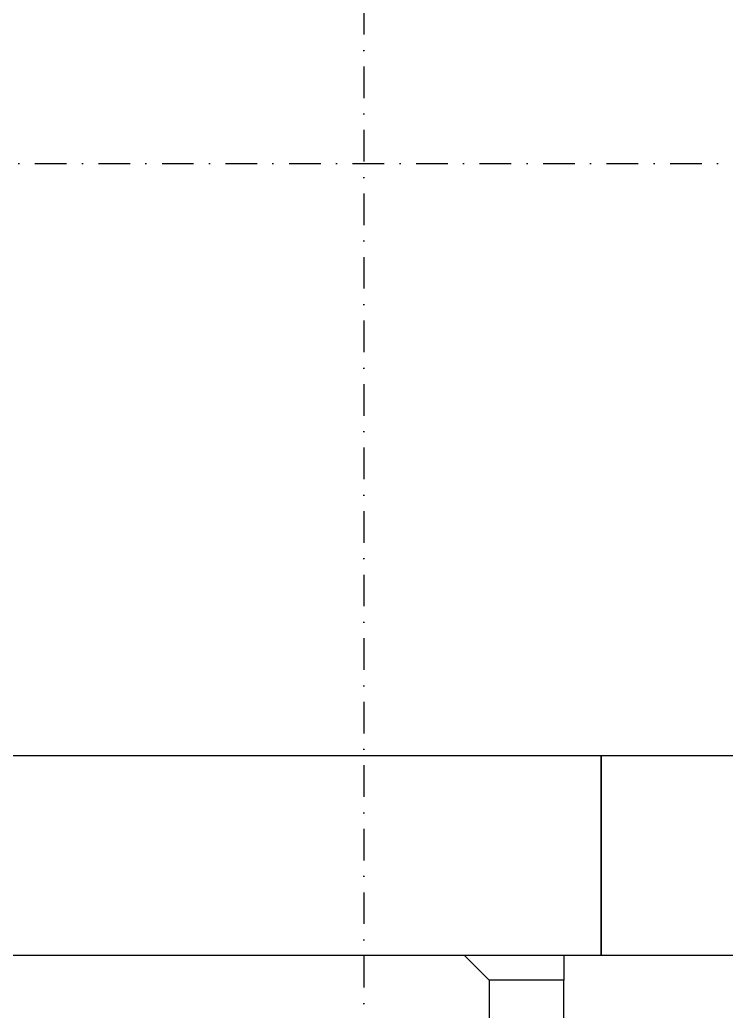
# Model space of a CAD drawing. Header units: inches. Extents: x -772 to 6765, y -813 to 4093.
# Drawn here: x 3261.9 to 3545.4, y 909.8 to 1307.7 of the extents above; entities that cross this region are included whole.
import ezdxf

# ---------------------------------------------------------------- set-up
doc = ezdxf.new("R2010")
doc.units = ezdxf.units.IN
doc.header["$MEASUREMENT"] = 0
doc.linetypes.add('DASHDOT', pattern=[25.4, 12.7, -6.35, 0, -6.35])
doc.layers.add('H_STR_Aks', color=250, linetype='DASHDOT')
doc.layers.add('MTY-UFLEME-KANALI', color=20, linetype='Continuous')

# ---------------------------------------------------------------- blocks, each defined once
blk = doc.blocks.new('mekanik')
at = {"layer": 'MTY-UFLEME-KANALI'}
for points in [[(22765.23, 7772.31), (22765.23, 7852.31), (22402.92, 7852.31), (22402.92, 7772.31)], [(23190.07, 7772.31), (23190.07, 7852.31), (22765.23, 7852.31), (22765.23, 7772.31)], [(22765.23, 7852.31), (22765.23, 7772.31), (22765.23, 7772.31), (22765.23, 7852.31)], [(22710.26, 7772.31), (22750.26, 7772.31), (22750.26, 7762.31), (22720.26, 7762.31)], [(22720.26, 6934.17), (22750.26, 6934.17), (22750.26, 7762.31), (22720.26, 7762.31)]]:
    blk.add_lwpolyline(points, close=True, dxfattribs=at)

msp = doc.modelspace()

# ---------------------------------------------------------------- linework, layer by layer
at = {"layer": 'H_STR_Aks'}
for p, q in [((3400, 4043), (3400, -712.77)), ((-659.05, 1250), (6664.51, 1250))]:
    msp.add_line(p, q, dxfattribs=at)

# ---------------------------------------------------------------- block references
msp.add_blockref('mekanik', (-19270, -6840))

doc.saveas('drawing.dxf')
